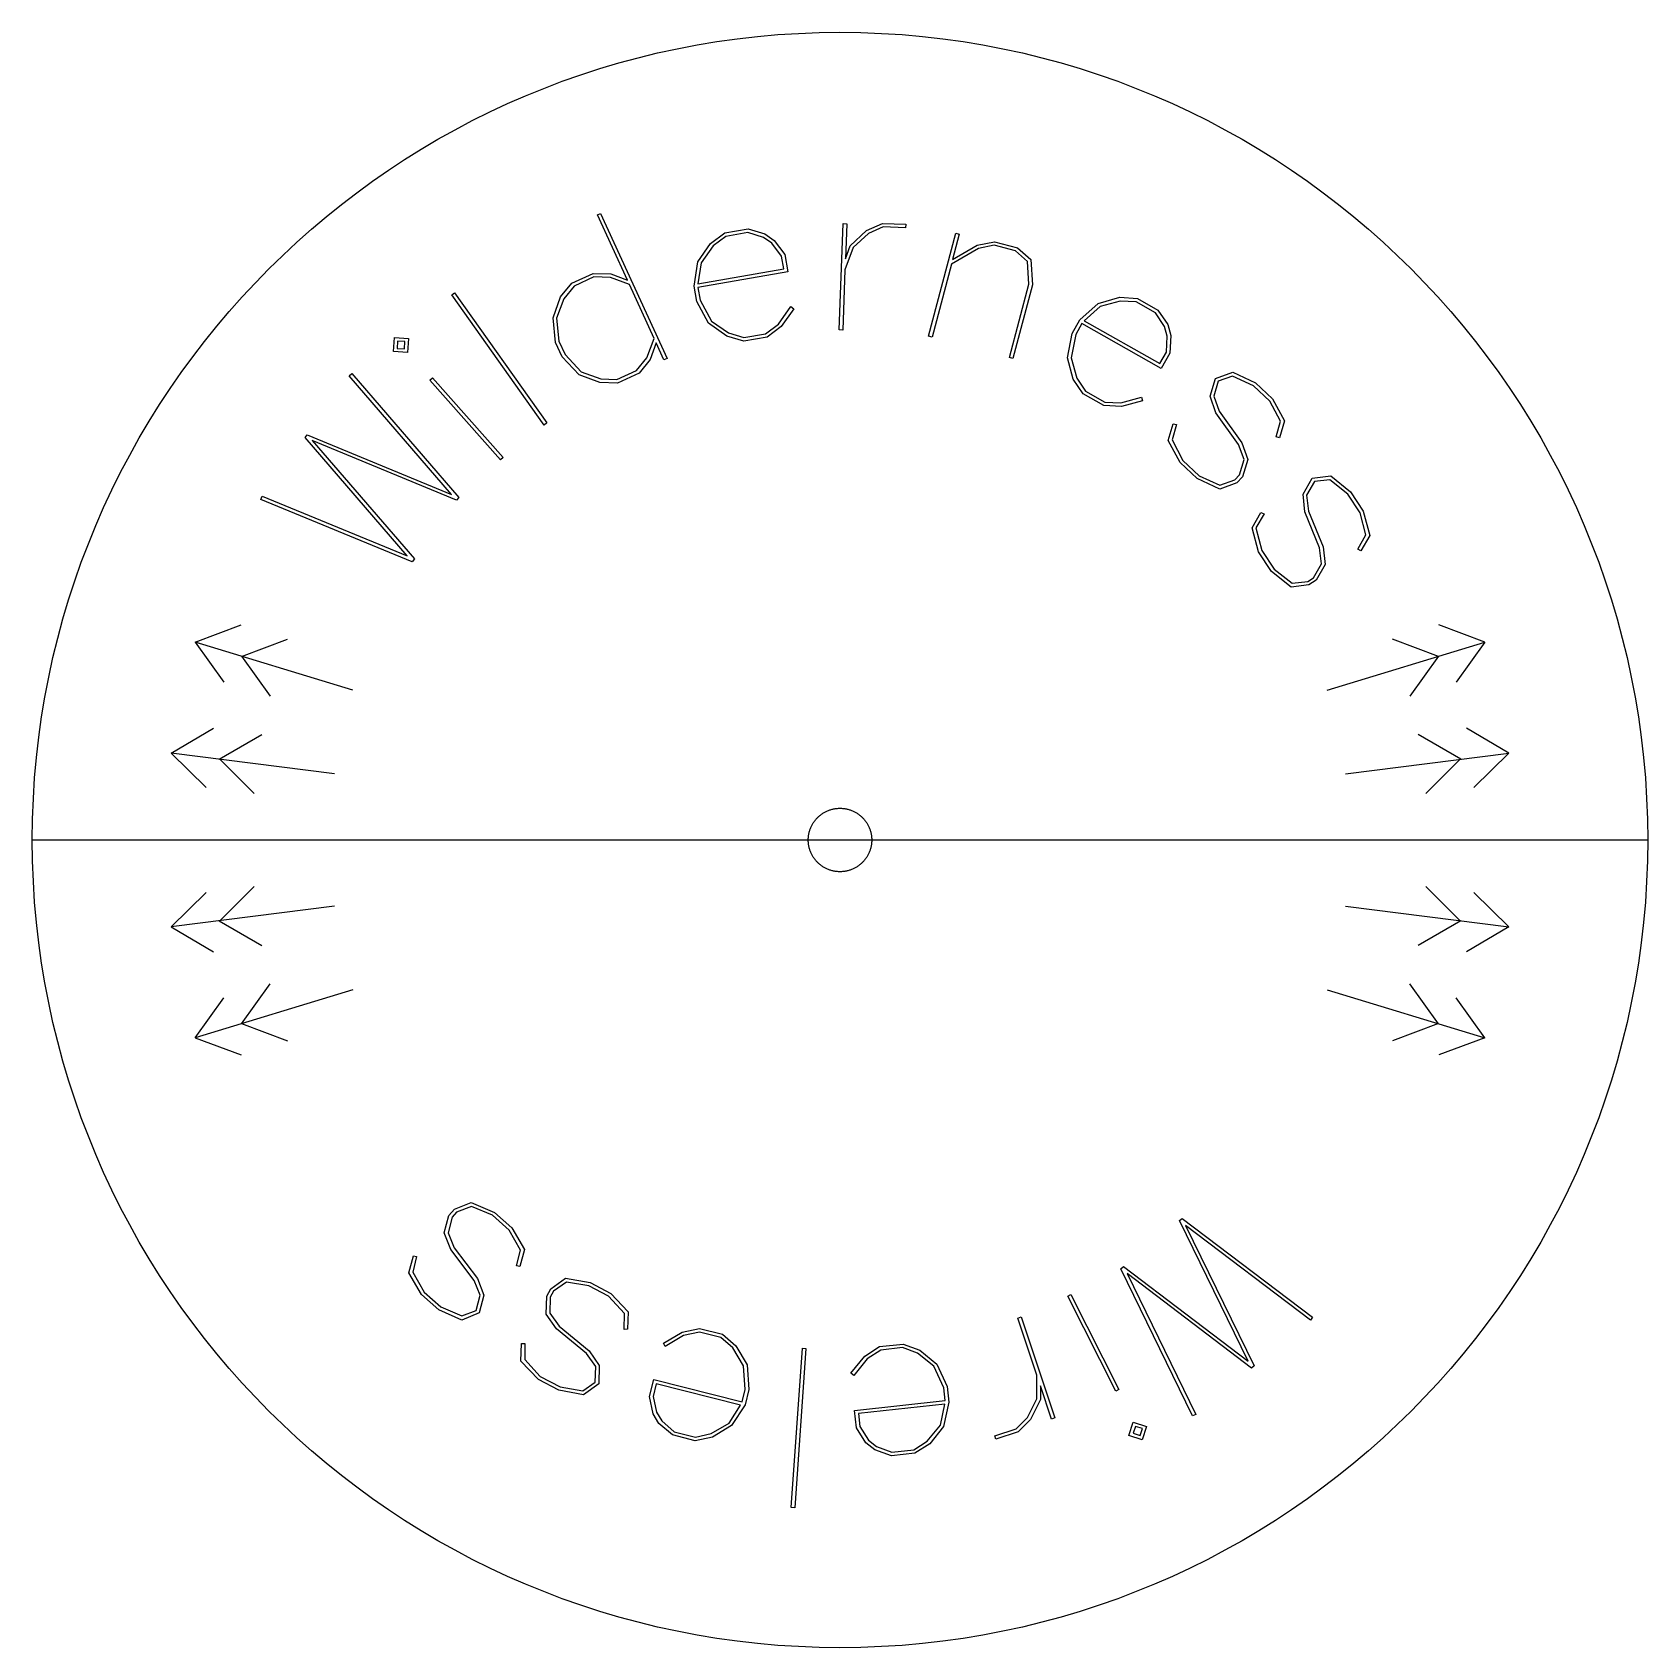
# Model space of a CAD drawing. Extents: x -395 to 418, y -217 to 240.
# Drawn here: x -114.6 to -30.6, y -32.7 to 51.3 of the extents above; entities that cross this region are included whole.
import ezdxf

# ---------------------------------------------------------------- set-up
doc = ezdxf.new("R2010")
doc.units = 0
doc.layers.add('DEFAULT', color=7, linetype='CONTINUOUS')

msp = doc.modelspace()

# ---------------------------------------------------------------- linework, layer by layer
at = {"layer": 'DEFAULT', "color": 5}
for p, q in [((-75.821, 51.203), (-74.751, 51.271)), ((-74.751, 51.271), (-73.674, 51.312)), ((-73.674, 51.312), (-72.59, 51.326)), ((-72.59, 51.326), (-71.505, 51.312)), ((-71.505, 51.312), (-70.428, 51.271)), ((-70.428, 51.271), (-69.358, 51.203)), ((-82.075, 50.25), (-81.054, 50.472)), ((-81.054, 50.472), (-80.024, 50.67)), ((-80.024, 50.67), (-78.986, 50.842)), ((-78.986, 50.842), (-77.939, 50.988)), ((-77.939, 50.988), (-76.884, 51.109)), ((-76.884, 51.109), (-75.821, 51.203)), ((-69.358, 51.203), (-68.295, 51.109)), ((-68.295, 51.109), (-67.24, 50.988)), ((-67.24, 50.988), (-66.193, 50.842)), ((-66.193, 50.842), (-65.155, 50.67)), ((-65.155, 50.67), (-64.125, 50.472)), ((-64.125, 50.472), (-63.104, 50.25)), ((-85.079, 49.437), (-84.088, 49.732)), ((-84.088, 49.732), (-83.086, 50.003)), ((-83.086, 50.003), (-82.075, 50.25)), ((-63.104, 50.25), (-62.093, 50.003)), ((-62.093, 50.003), (-61.091, 49.732)), ((-61.091, 49.732), (-60.1, 49.437)), ((-87.99, 48.412), (-87.031, 48.777)), ((-87.031, 48.777), (-86.06, 49.119)), ((-86.06, 49.119), (-85.079, 49.437)), ((-60.1, 49.437), (-59.119, 49.119)), ((-59.119, 49.119), (-58.149, 48.777)), ((-58.149, 48.777), (-57.189, 48.412)), ((-89.874, 47.615), (-88.938, 48.025)), ((-88.938, 48.025), (-87.99, 48.412)), ((-57.189, 48.412), (-56.241, 48.025)), ((-56.241, 48.025), (-55.305, 47.615)), ((-91.71, 46.731), (-90.798, 47.184)), ((-90.798, 47.184), (-89.874, 47.615)), ((-55.305, 47.615), (-54.381, 47.184)), ((-54.381, 47.184), (-53.469, 46.731)), ((-93.495, 45.761), (-92.609, 46.256)), ((-92.609, 46.256), (-91.71, 46.731)), ((-53.469, 46.731), (-52.57, 46.256)), ((-52.57, 46.256), (-51.684, 45.761)), ((-94.368, 45.245), (-93.495, 45.761)), ((-51.684, 45.761), (-50.811, 45.245)), ((-96.072, 44.153), (-95.227, 44.709)), ((-95.227, 44.709), (-94.368, 45.245)), ((-50.811, 45.245), (-49.952, 44.709)), ((-49.952, 44.709), (-49.107, 44.153)), ((-96.903, 43.577), (-96.072, 44.153)), ((-49.107, 44.153), (-48.276, 43.577)), ((-98.52, 42.368), (-97.719, 42.982)), ((-97.719, 42.982), (-96.903, 43.577)), ((-48.276, 43.577), (-47.46, 42.982)), ((-47.46, 42.982), (-46.659, 42.368)), ((-99.305, 41.735), (-98.52, 42.368)), ((-46.659, 42.368), (-45.874, 41.735)), ((-100.075, 41.084), (-99.305, 41.735)), ((-45.874, 41.735), (-45.104, 41.084)), ((-101.567, 39.728), (-100.829, 40.415)), ((-100.829, 40.415), (-100.075, 41.084)), ((-45.104, 41.084), (-44.35, 40.415)), ((-44.35, 40.415), (-43.612, 39.728)), ((-102.288, 39.024), (-101.567, 39.728)), ((-43.612, 39.728), (-42.891, 39.024)), ((-102.992, 38.303), (-102.288, 39.024)), ((-42.891, 39.024), (-42.187, 38.303)), ((-103.679, 37.565), (-102.992, 38.303)), ((-42.187, 38.303), (-41.5, 37.565)), ((-104.348, 36.811), (-103.679, 37.565)), ((-41.5, 37.565), (-40.831, 36.811)), ((-104.999, 36.041), (-104.348, 36.811)), ((-40.831, 36.811), (-40.18, 36.041)), ((-105.631, 35.256), (-104.999, 36.041)), ((-40.18, 36.041), (-39.548, 35.256)), ((-106.841, 33.639), (-106.246, 34.455)), ((-106.246, 34.455), (-105.631, 35.256)), ((-39.548, 35.256), (-38.933, 34.455)), ((-38.933, 34.455), (-38.338, 33.639)), ((-107.417, 32.808), (-106.841, 33.639)), ((-38.338, 33.639), (-37.762, 32.808)), ((-107.973, 31.963), (-107.417, 32.808)), ((-37.762, 32.808), (-37.206, 31.963)), ((-108.509, 31.104), (-107.973, 31.963)), ((-37.206, 31.963), (-36.67, 31.104)), ((-109.025, 30.231), (-108.509, 31.104)), ((-36.67, 31.104), (-36.154, 30.231)), ((-109.52, 29.345), (-109.025, 30.231)), ((-36.154, 30.231), (-35.659, 29.345)), ((-109.995, 28.446), (-109.52, 29.345)), ((-35.659, 29.345), (-35.184, 28.446)), ((-110.448, 27.534), (-109.995, 28.446)), ((-35.184, 28.446), (-34.731, 27.534)), ((-110.879, 26.61), (-110.448, 27.534)), ((-34.731, 27.534), (-34.3, 26.61)), ((-111.289, 25.674), (-110.879, 26.61)), ((-34.3, 26.61), (-33.89, 25.674)), ((-111.676, 24.726), (-111.289, 25.674)), ((-33.89, 25.674), (-33.503, 24.726)), ((-112.041, 23.767), (-111.676, 24.726)), ((-33.503, 24.726), (-33.138, 23.767)), ((-112.383, 22.796), (-112.041, 23.767)), ((-33.138, 23.767), (-32.796, 22.796)), ((-112.701, 21.815), (-112.383, 22.796)), ((-32.796, 22.796), (-32.478, 21.815)), ((-112.996, 20.824), (-112.701, 21.815)), ((-32.478, 21.815), (-32.183, 20.824)), ((-113.267, 19.822), (-112.996, 20.824)), ((-32.183, 20.824), (-31.912, 19.822)), ((-113.514, 18.811), (-113.267, 19.822)), ((-31.912, 19.822), (-31.665, 18.811)), ((-113.736, 17.79), (-113.514, 18.811)), ((-31.665, 18.811), (-31.443, 17.79)), ((-113.934, 16.76), (-113.736, 17.79)), ((-31.443, 17.79), (-31.246, 16.76)), ((-114.106, 15.722), (-113.934, 16.76)), ((-31.246, 16.76), (-31.073, 15.722)), ((-114.252, 14.675), (-114.106, 15.722)), ((-31.073, 15.722), (-30.927, 14.675)), ((-114.373, 13.62), (-114.252, 14.675)), ((-30.927, 14.675), (-30.806, 13.62)), ((-114.467, 12.557), (-114.373, 13.62)), ((-30.806, 13.62), (-30.712, 12.557)), ((-114.535, 11.487), (-114.467, 12.557)), ((-30.712, 12.557), (-30.644, 11.487)), ((-114.576, 10.41), (-114.535, 11.487)), ((-73.041, 10.913), (-73.002, 10.924)), ((-73.002, 10.924), (-72.962, 10.933)), ((-72.962, 10.933), (-72.922, 10.942)), ((-72.922, 10.942), (-72.882, 10.95)), ((-72.882, 10.95), (-72.841, 10.957)), ((-72.841, 10.957), (-72.8, 10.962)), ((-72.8, 10.962), (-72.758, 10.967)), ((-72.758, 10.967), (-72.716, 10.971)), ((-72.716, 10.971), (-72.674, 10.973)), ((-72.674, 10.973), (-72.632, 10.975)), ((-72.632, 10.975), (-72.59, 10.976)), ((-72.59, 10.976), (-72.547, 10.975)), ((-72.547, 10.975), (-72.505, 10.973)), ((-72.505, 10.973), (-72.463, 10.971)), ((-72.463, 10.971), (-72.421, 10.967)), ((-72.421, 10.967), (-72.379, 10.962)), ((-72.379, 10.962), (-72.338, 10.957)), ((-72.338, 10.957), (-72.297, 10.95)), ((-72.297, 10.95), (-72.257, 10.942)), ((-72.257, 10.942), (-72.217, 10.933)), ((-72.217, 10.933), (-72.177, 10.924)), ((-72.177, 10.924), (-72.138, 10.913)), ((-30.644, 11.487), (-30.603, 10.41)), ((-114.59, 9.326), (-114.576, 10.41)), ((-74.059, 10.077), (-74.04, 10.112)), ((-74.04, 10.112), (-74.021, 10.147)), ((-74.021, 10.147), (-74.001, 10.181)), ((-74.001, 10.181), (-73.98, 10.215)), ((-73.98, 10.215), (-73.958, 10.248)), ((-73.958, 10.248), (-73.935, 10.281)), ((-73.935, 10.281), (-73.912, 10.313)), ((-73.912, 10.313), (-73.888, 10.344)), ((-73.888, 10.344), (-73.863, 10.375)), ((-73.863, 10.375), (-73.837, 10.405)), ((-73.837, 10.405), (-73.811, 10.435)), ((-73.811, 10.435), (-73.784, 10.464)), ((-73.784, 10.464), (-73.756, 10.492)), ((-73.756, 10.492), (-73.728, 10.52)), ((-73.728, 10.52), (-73.699, 10.547)), ((-73.699, 10.547), (-73.669, 10.573)), ((-73.669, 10.573), (-73.639, 10.599)), ((-73.639, 10.599), (-73.608, 10.624)), ((-73.608, 10.624), (-73.577, 10.648)), ((-73.577, 10.648), (-73.545, 10.671)), ((-73.545, 10.671), (-73.512, 10.694)), ((-73.512, 10.694), (-73.479, 10.716)), ((-73.479, 10.716), (-73.445, 10.737)), ((-73.445, 10.737), (-73.411, 10.757)), ((-73.411, 10.757), (-73.376, 10.776)), ((-73.376, 10.776), (-73.341, 10.795)), ((-73.341, 10.795), (-73.305, 10.813)), ((-73.305, 10.813), (-73.269, 10.83)), ((-73.269, 10.83), (-73.232, 10.846)), ((-73.232, 10.846), (-73.195, 10.861)), ((-73.195, 10.861), (-73.157, 10.875)), ((-73.157, 10.875), (-73.119, 10.889)), ((-73.119, 10.889), (-73.08, 10.901)), ((-73.08, 10.901), (-73.041, 10.913)), ((-72.138, 10.913), (-72.099, 10.901)), ((-72.099, 10.901), (-72.06, 10.889)), ((-72.06, 10.889), (-72.022, 10.875)), ((-72.022, 10.875), (-71.985, 10.861)), ((-71.985, 10.861), (-71.947, 10.846)), ((-71.947, 10.846), (-71.91, 10.83)), ((-71.91, 10.83), (-71.874, 10.813)), ((-71.874, 10.813), (-71.838, 10.795)), ((-71.838, 10.795), (-71.803, 10.776)), ((-71.803, 10.776), (-71.768, 10.757)), ((-71.768, 10.757), (-71.734, 10.737)), ((-71.734, 10.737), (-71.7, 10.716)), ((-71.7, 10.716), (-71.667, 10.694)), ((-71.667, 10.694), (-71.634, 10.671)), ((-71.634, 10.671), (-71.602, 10.648)), ((-71.602, 10.648), (-71.571, 10.624)), ((-71.571, 10.624), (-71.54, 10.599)), ((-71.54, 10.599), (-71.51, 10.573)), ((-71.51, 10.573), (-71.48, 10.547)), ((-71.48, 10.547), (-71.451, 10.52)), ((-71.451, 10.52), (-71.423, 10.492)), ((-71.423, 10.492), (-71.395, 10.464)), ((-71.395, 10.464), (-71.368, 10.435)), ((-71.368, 10.435), (-71.342, 10.405)), ((-71.342, 10.405), (-71.316, 10.375)), ((-71.316, 10.375), (-71.291, 10.344)), ((-71.291, 10.344), (-71.267, 10.313)), ((-71.267, 10.313), (-71.244, 10.281)), ((-71.244, 10.281), (-71.221, 10.248)), ((-71.221, 10.248), (-71.199, 10.215)), ((-71.199, 10.215), (-71.178, 10.181)), ((-71.178, 10.181), (-71.158, 10.147)), ((-71.158, 10.147), (-71.139, 10.112)), ((-71.139, 10.112), (-71.12, 10.077)), ((-30.603, 10.41), (-30.59, 9.326)), ((-114.59, 9.326), (-30.59, 9.326)), ((-114.576, 8.242), (-114.59, 9.326)), ((-74.24, 9.326), (-74.239, 9.368)), ((-74.239, 9.283), (-74.24, 9.326)), ((-74.239, 9.368), (-74.237, 9.41)), ((-74.237, 9.241), (-74.239, 9.283)), ((-74.237, 9.41), (-74.235, 9.453)), ((-74.235, 9.199), (-74.237, 9.241)), ((-74.235, 9.453), (-74.231, 9.494)), ((-74.231, 9.494), (-74.226, 9.536)), ((-74.226, 9.536), (-74.221, 9.577)), ((-74.221, 9.577), (-74.214, 9.618)), ((-74.214, 9.618), (-74.206, 9.658)), ((-74.206, 9.658), (-74.197, 9.698)), ((-74.197, 9.698), (-74.188, 9.738)), ((-74.188, 9.738), (-74.177, 9.777)), ((-74.177, 9.777), (-74.165, 9.816)), ((-74.165, 9.816), (-74.153, 9.855)), ((-74.153, 9.855), (-74.139, 9.893)), ((-74.139, 9.893), (-74.125, 9.931)), ((-74.125, 9.931), (-74.11, 9.968)), ((-74.11, 9.968), (-74.094, 10.005)), ((-74.094, 10.005), (-74.077, 10.041)), ((-74.077, 10.041), (-74.059, 10.077)), ((-71.12, 10.077), (-71.102, 10.041)), ((-71.102, 10.041), (-71.085, 10.005)), ((-71.085, 10.005), (-71.069, 9.968)), ((-71.069, 9.968), (-71.054, 9.931)), ((-71.054, 9.931), (-71.04, 9.893)), ((-71.04, 9.893), (-71.026, 9.855)), ((-71.026, 9.855), (-71.014, 9.816)), ((-71.014, 9.816), (-71.002, 9.777)), ((-71.002, 9.777), (-70.991, 9.738)), ((-70.991, 9.738), (-70.982, 9.698)), ((-70.982, 9.698), (-70.973, 9.658)), ((-70.973, 9.658), (-70.965, 9.618)), ((-70.965, 9.618), (-70.959, 9.577)), ((-70.959, 9.577), (-70.953, 9.536)), ((-70.953, 9.536), (-70.948, 9.494)), ((-70.948, 9.494), (-70.944, 9.453)), ((-70.944, 9.453), (-70.942, 9.41)), ((-70.942, 9.241), (-70.944, 9.199)), ((-70.942, 9.41), (-70.94, 9.368)), ((-70.94, 9.283), (-70.942, 9.241)), ((-70.94, 9.368), (-70.94, 9.326)), ((-70.94, 9.326), (-70.94, 9.283)), ((-30.59, 9.326), (-30.603, 8.242)), ((-74.231, 9.157), (-74.235, 9.199)), ((-74.226, 9.115), (-74.231, 9.157)), ((-74.221, 9.074), (-74.226, 9.115)), ((-74.214, 9.034), (-74.221, 9.074)), ((-74.206, 8.993), (-74.214, 9.034)), ((-74.197, 8.953), (-74.206, 8.993)), ((-74.188, 8.913), (-74.197, 8.953)), ((-74.177, 8.874), (-74.188, 8.913)), ((-74.165, 8.835), (-74.177, 8.874)), ((-74.153, 8.796), (-74.165, 8.835)), ((-74.139, 8.758), (-74.153, 8.796)), ((-74.125, 8.721), (-74.139, 8.758)), ((-74.11, 8.683), (-74.125, 8.721)), ((-74.094, 8.647), (-74.11, 8.683)), ((-74.077, 8.61), (-74.094, 8.647)), ((-74.059, 8.574), (-74.077, 8.61)), ((-74.04, 8.539), (-74.059, 8.574)), ((-74.021, 8.504), (-74.04, 8.539)), ((-74.001, 8.47), (-74.021, 8.504)), ((-73.98, 8.436), (-74.001, 8.47)), ((-73.958, 8.403), (-73.98, 8.436)), ((-73.935, 8.37), (-73.958, 8.403)), ((-71.221, 8.403), (-71.244, 8.37)), ((-71.199, 8.436), (-71.221, 8.403)), ((-71.178, 8.47), (-71.199, 8.436)), ((-71.158, 8.504), (-71.178, 8.47)), ((-71.139, 8.539), (-71.158, 8.504)), ((-71.12, 8.574), (-71.139, 8.539)), ((-71.102, 8.61), (-71.12, 8.574)), ((-71.085, 8.647), (-71.102, 8.61)), ((-71.069, 8.683), (-71.085, 8.647)), ((-71.054, 8.721), (-71.069, 8.683)), ((-71.04, 8.758), (-71.054, 8.721)), ((-71.026, 8.796), (-71.04, 8.758)), ((-71.014, 8.835), (-71.026, 8.796)), ((-71.002, 8.874), (-71.014, 8.835)), ((-70.991, 8.913), (-71.002, 8.874)), ((-70.982, 8.953), (-70.991, 8.913)), ((-70.973, 8.993), (-70.982, 8.953)), ((-70.965, 9.034), (-70.973, 8.993)), ((-70.959, 9.074), (-70.965, 9.034)), ((-70.953, 9.115), (-70.959, 9.074)), ((-70.948, 9.157), (-70.953, 9.115)), ((-70.944, 9.199), (-70.948, 9.157)), ((-114.535, 7.164), (-114.576, 8.242)), ((-73.912, 8.338), (-73.935, 8.37)), ((-73.888, 8.307), (-73.912, 8.338)), ((-73.863, 8.276), (-73.888, 8.307)), ((-73.837, 8.246), (-73.863, 8.276)), ((-73.811, 8.216), (-73.837, 8.246)), ((-73.784, 8.187), (-73.811, 8.216)), ((-73.756, 8.159), (-73.784, 8.187)), ((-73.728, 8.131), (-73.756, 8.159)), ((-73.699, 8.104), (-73.728, 8.131)), ((-73.669, 8.078), (-73.699, 8.104)), ((-73.639, 8.052), (-73.669, 8.078)), ((-73.608, 8.028), (-73.639, 8.052)), ((-73.577, 8.003), (-73.608, 8.028)), ((-73.545, 7.98), (-73.577, 8.003)), ((-73.512, 7.957), (-73.545, 7.98)), ((-73.479, 7.936), (-73.512, 7.957)), ((-73.445, 7.914), (-73.479, 7.936)), ((-73.411, 7.894), (-73.445, 7.914)), ((-73.376, 7.875), (-73.411, 7.894)), ((-73.341, 7.856), (-73.376, 7.875)), ((-73.305, 7.838), (-73.341, 7.856)), ((-73.269, 7.821), (-73.305, 7.838)), ((-73.232, 7.805), (-73.269, 7.821)), ((-73.195, 7.79), (-73.232, 7.805)), ((-73.157, 7.776), (-73.195, 7.79)), ((-73.119, 7.762), (-73.157, 7.776)), ((-73.08, 7.75), (-73.119, 7.762)), ((-73.041, 7.738), (-73.08, 7.75)), ((-73.002, 7.728), (-73.041, 7.738)), ((-72.962, 7.718), (-73.002, 7.728)), ((-72.922, 7.709), (-72.962, 7.718)), ((-72.882, 7.701), (-72.922, 7.709)), ((-72.841, 7.695), (-72.882, 7.701)), ((-72.8, 7.689), (-72.841, 7.695)), ((-72.758, 7.684), (-72.8, 7.689)), ((-72.716, 7.68), (-72.758, 7.684)), ((-72.674, 7.678), (-72.716, 7.68)), ((-72.632, 7.676), (-72.674, 7.678)), ((-72.59, 7.676), (-72.632, 7.676)), ((-72.547, 7.676), (-72.59, 7.676)), ((-72.505, 7.678), (-72.547, 7.676)), ((-72.463, 7.68), (-72.505, 7.678)), ((-72.421, 7.684), (-72.463, 7.68)), ((-72.379, 7.689), (-72.421, 7.684)), ((-72.338, 7.695), (-72.379, 7.689)), ((-72.297, 7.701), (-72.338, 7.695)), ((-72.257, 7.709), (-72.297, 7.701)), ((-72.217, 7.718), (-72.257, 7.709)), ((-72.177, 7.728), (-72.217, 7.718)), ((-72.138, 7.738), (-72.177, 7.728)), ((-72.099, 7.75), (-72.138, 7.738)), ((-72.06, 7.762), (-72.099, 7.75)), ((-72.022, 7.776), (-72.06, 7.762)), ((-71.985, 7.79), (-72.022, 7.776)), ((-71.947, 7.805), (-71.985, 7.79)), ((-71.91, 7.821), (-71.947, 7.805)), ((-71.874, 7.838), (-71.91, 7.821)), ((-71.838, 7.856), (-71.874, 7.838)), ((-71.803, 7.875), (-71.838, 7.856)), ((-71.768, 7.894), (-71.803, 7.875)), ((-71.734, 7.914), (-71.768, 7.894)), ((-71.7, 7.936), (-71.734, 7.914)), ((-71.667, 7.957), (-71.7, 7.936)), ((-71.634, 7.98), (-71.667, 7.957)), ((-71.602, 8.003), (-71.634, 7.98)), ((-71.571, 8.028), (-71.602, 8.003)), ((-71.54, 8.052), (-71.571, 8.028)), ((-71.51, 8.078), (-71.54, 8.052)), ((-71.48, 8.104), (-71.51, 8.078)), ((-71.451, 8.131), (-71.48, 8.104)), ((-71.423, 8.159), (-71.451, 8.131)), ((-71.395, 8.187), (-71.423, 8.159)), ((-71.368, 8.216), (-71.395, 8.187)), ((-71.342, 8.246), (-71.368, 8.216)), ((-71.316, 8.276), (-71.342, 8.246)), ((-71.291, 8.307), (-71.316, 8.276)), ((-71.267, 8.338), (-71.291, 8.307)), ((-71.244, 8.37), (-71.267, 8.338)), ((-30.603, 8.242), (-30.644, 7.164)), ((-114.467, 6.094), (-114.535, 7.164)), ((-30.644, 7.164), (-30.712, 6.094)), ((-114.373, 5.031), (-114.467, 6.094)), ((-30.712, 6.094), (-30.806, 5.031)), ((-114.252, 3.976), (-114.373, 5.031)), ((-30.806, 5.031), (-30.927, 3.976)), ((-114.106, 2.929), (-114.252, 3.976)), ((-30.927, 3.976), (-31.073, 2.929)), ((-113.934, 1.891), (-114.106, 2.929)), ((-31.073, 2.929), (-31.246, 1.891)), ((-113.736, 0.861), (-113.934, 1.891)), ((-31.246, 1.891), (-31.443, 0.861)), ((-113.514, -0.16), (-113.736, 0.861)), ((-31.443, 0.861), (-31.665, -0.16)), ((-113.267, -1.171), (-113.514, -0.16)), ((-31.665, -0.16), (-31.912, -1.171)), ((-112.996, -2.172), (-113.267, -1.171)), ((-31.912, -1.171), (-32.183, -2.172)), ((-112.701, -3.164), (-112.996, -2.172)), ((-32.183, -2.172), (-32.478, -3.164)), ((-112.383, -4.145), (-112.701, -3.164)), ((-32.478, -3.164), (-32.796, -4.145)), ((-112.041, -5.115), (-112.383, -4.145)), ((-32.796, -4.145), (-33.138, -5.115)), ((-111.676, -6.075), (-112.041, -5.115)), ((-33.138, -5.115), (-33.503, -6.075)), ((-111.289, -7.023), (-111.676, -6.075)), ((-33.503, -6.075), (-33.89, -7.023)), ((-110.879, -7.959), (-111.289, -7.023)), ((-33.89, -7.023), (-34.3, -7.959)), ((-110.448, -8.883), (-110.879, -7.959)), ((-34.3, -7.959), (-34.731, -8.883)), ((-109.995, -9.795), (-110.448, -8.883)), ((-34.731, -8.883), (-35.184, -9.795)), ((-109.52, -10.694), (-109.995, -9.795)), ((-35.184, -9.795), (-35.659, -10.694)), ((-109.025, -11.58), (-109.52, -10.694)), ((-35.659, -10.694), (-36.154, -11.58)), ((-108.509, -12.453), (-109.025, -11.58)), ((-36.154, -11.58), (-36.67, -12.453)), ((-107.973, -13.312), (-108.509, -12.453)), ((-36.67, -12.453), (-37.206, -13.312)), ((-107.417, -14.157), (-107.973, -13.312)), ((-37.206, -13.312), (-37.762, -14.157)), ((-106.841, -14.988), (-107.417, -14.157)), ((-37.762, -14.157), (-38.338, -14.988)), ((-106.246, -15.804), (-106.841, -14.988)), ((-38.338, -14.988), (-38.933, -15.804)), ((-105.631, -16.605), (-106.246, -15.804)), ((-38.933, -15.804), (-39.548, -16.605)), ((-104.999, -17.39), (-105.631, -16.605)), ((-39.548, -16.605), (-40.18, -17.39)), ((-104.348, -18.16), (-104.999, -17.39)), ((-40.18, -17.39), (-40.831, -18.16)), ((-103.679, -18.914), (-104.348, -18.16)), ((-40.831, -18.16), (-41.5, -18.914)), ((-102.992, -19.652), (-103.679, -18.914)), ((-41.5, -18.914), (-42.187, -19.652)), ((-102.288, -20.373), (-102.992, -19.652)), ((-42.187, -19.652), (-42.891, -20.373)), ((-101.567, -21.077), (-102.288, -20.373)), ((-42.891, -20.373), (-43.612, -21.077)), ((-100.829, -21.764), (-101.567, -21.077)), ((-100.075, -22.433), (-100.829, -21.764)), ((-44.35, -21.764), (-45.104, -22.433)), ((-43.612, -21.077), (-44.35, -21.764)), ((-99.305, -23.084), (-100.075, -22.433)), ((-45.104, -22.433), (-45.874, -23.084)), ((-98.52, -23.716), (-99.305, -23.084)), ((-45.874, -23.084), (-46.659, -23.716)), ((-97.719, -24.331), (-98.52, -23.716)), ((-96.903, -24.926), (-97.719, -24.331)), ((-47.46, -24.331), (-48.276, -24.926)), ((-46.659, -23.716), (-47.46, -24.331)), ((-96.072, -25.501), (-96.903, -24.926)), ((-48.276, -24.926), (-49.107, -25.501)), ((-95.227, -26.058), (-96.072, -25.501)), ((-49.107, -25.501), (-49.952, -26.058)), ((-94.368, -26.594), (-95.227, -26.058)), ((-93.495, -27.11), (-94.368, -26.594)), ((-50.811, -26.594), (-51.684, -27.11)), ((-49.952, -26.058), (-50.811, -26.594)), ((-92.609, -27.605), (-93.495, -27.11)), ((-91.71, -28.08), (-92.609, -27.605)), ((-52.57, -27.605), (-53.469, -28.08)), ((-51.684, -27.11), (-52.57, -27.605)), ((-90.798, -28.533), (-91.71, -28.08)), ((-89.874, -28.964), (-90.798, -28.533)), ((-54.381, -28.533), (-55.305, -28.964)), ((-53.469, -28.08), (-54.381, -28.533)), ((-88.938, -29.374), (-89.874, -28.964)), ((-87.99, -29.761), (-88.938, -29.374)), ((-56.241, -29.374), (-57.189, -29.761)), ((-55.305, -28.964), (-56.241, -29.374)), ((-87.031, -30.126), (-87.99, -29.761)), ((-86.06, -30.468), (-87.031, -30.126)), ((-58.149, -30.126), (-59.119, -30.468)), ((-57.189, -29.761), (-58.149, -30.126)), ((-85.079, -30.786), (-86.06, -30.468)), ((-84.088, -31.081), (-85.079, -30.786)), ((-60.1, -30.786), (-61.091, -31.081)), ((-59.119, -30.468), (-60.1, -30.786)), ((-83.086, -31.352), (-84.088, -31.081)), ((-82.075, -31.599), (-83.086, -31.352)), ((-81.054, -31.821), (-82.075, -31.599)), ((-80.024, -32.018), (-81.054, -31.821)), ((-64.125, -31.821), (-65.155, -32.018)), ((-63.104, -31.599), (-64.125, -31.821)), ((-62.093, -31.352), (-63.104, -31.599)), ((-61.091, -31.081), (-62.093, -31.352)), ((-78.986, -32.19), (-80.024, -32.018)), ((-77.939, -32.337), (-78.986, -32.19)), ((-76.884, -32.458), (-77.939, -32.337)), ((-75.821, -32.552), (-76.884, -32.458)), ((-74.751, -32.62), (-75.821, -32.552)), ((-73.674, -32.661), (-74.751, -32.62)), ((-72.59, -32.674), (-73.674, -32.661)), ((-71.505, -32.661), (-72.59, -32.674)), ((-70.428, -32.62), (-71.505, -32.661)), ((-69.358, -32.552), (-70.428, -32.62)), ((-68.295, -32.458), (-69.358, -32.552)), ((-67.24, -32.337), (-68.295, -32.458)), ((-66.193, -32.19), (-67.24, -32.337)), ((-65.155, -32.018), (-66.193, -32.19))]:
    msp.add_line(p, q, dxfattribs=at)
at = {"layer": 'DEFAULT', "color": 1}
for p, q in [((-85.205, 41.835), (-85.039, 41.911)), ((-83.646, 38.438), (-85.205, 41.835)), ((-85.039, 41.911), (-81.577, 34.366)), ((-72.631, 35.848), (-72.422, 41.378)), ((-72.422, 41.378), (-72.24, 41.371)), ((-72.24, 41.371), (-72.309, 39.554)), ((-71.217, 41.018), (-70.38, 41.389)), ((-70.345, 41.206), (-71.108, 40.855)), ((-70.38, 41.389), (-69.169, 41.343)), ((-69.175, 41.161), (-70.345, 41.206)), ((-69.169, 41.343), (-69.175, 41.161)), ((-79.981, 39.397), (-79.325, 40.351)), ((-79.325, 40.351), (-78.581, 40.89)), ((-78.52, 40.716), (-79.181, 40.217)), ((-78.581, 40.89), (-77.37, 41.103)), ((-77.38, 40.916), (-78.52, 40.716)), ((-76.562, 40.662), (-77.38, 40.916)), ((-77.37, 41.103), (-76.492, 40.848)), ((-76.135, 40.362), (-76.562, 40.662)), ((-76.492, 40.848), (-76.006, 40.508)), ((-75.633, 39.686), (-76.135, 40.362)), ((-76.006, 40.508), (-75.462, 39.764)), ((-72.063, 40.223), (-71.217, 41.018)), ((-71.108, 40.855), (-71.903, 40.131)), ((-67.98, 35.527), (-66.561, 40.876)), ((-66.385, 40.829), (-66.736, 39.508)), ((-66.561, 40.876), (-66.385, 40.829)), ((-65.459, 40.258), (-64.562, 40.437)), ((-64.562, 40.437), (-63.368, 40.12)), ((-79.181, 40.217), (-79.813, 39.339)), ((-75.516, 39.021), (-75.633, 39.686)), ((-75.462, 39.764), (-75.306, 38.873)), ((-71.903, 40.131), (-72.331, 38.966)), ((-72.309, 39.554), (-72.063, 40.223)), ((-65.389, 40.076), (-66.8, 39.266)), ((-66.736, 39.508), (-65.459, 40.258)), ((-64.568, 40.25), (-65.389, 40.076)), ((-63.456, 39.955), (-64.568, 40.25)), ((-62.842, 39.407), (-63.456, 39.955)), ((-63.368, 40.12), (-62.659, 39.504)), ((-62.659, 39.504), (-62.584, 38.196)), ((-86.538, 38.276), (-85.42, 38.789)), ((-85.42, 38.789), (-84.506, 38.766)), ((-84.506, 38.766), (-83.646, 38.438)), ((-80.172, 38.126), (-79.981, 39.397)), ((-75.306, 38.873), (-79.975, 38.055)), ((-79.813, 39.339), (-79.974, 38.239)), ((-79.974, 38.239), (-75.516, 39.021)), ((-72.331, 38.966), (-72.449, 35.841)), ((-66.8, 39.266), (-67.804, 35.48)), ((-62.763, 38.231), (-62.842, 39.407)), ((-87.121, 37.565), (-86.538, 38.276)), ((-86.42, 38.129), (-86.947, 37.466)), ((-85.383, 38.606), (-86.42, 38.129)), ((-84.527, 38.568), (-85.383, 38.606)), ((-83.541, 38.21), (-84.527, 38.568)), ((-82.254, 35.406), (-83.541, 38.21)), ((-80.031, 37.323), (-80.172, 38.126)), ((-79.975, 38.055), (-79.86, 37.4)), ((-63.776, 34.412), (-62.763, 38.231)), ((-62.584, 38.196), (-63.601, 34.365)), ((-92.778, 37.677), (-92.63, 37.782)), ((-87.976, 30.905), (-92.778, 37.677)), ((-92.63, 37.782), (-87.828, 31.01)), ((-87.513, 36.476), (-87.121, 37.565)), ((-86.947, 37.466), (-87.337, 36.464)), ((-79.419, 36.193), (-80.031, 37.323)), ((-79.86, 37.4), (-79.273, 36.306)), ((-75.781, 36.154), (-75.15, 37.06)), ((-75.15, 37.06), (-74.99, 36.948)), ((-60.113, 36.368), (-59.157, 37.227)), ((-59.065, 37.075), (-59.888, 36.33)), ((-59.157, 37.227), (-58.045, 37.547)), ((-58.018, 37.352), (-59.065, 37.075)), ((-58.045, 37.547), (-57.127, 37.489)), ((-57.191, 37.316), (-58.018, 37.352)), ((-56.184, 36.745), (-57.191, 37.316)), ((-57.127, 37.489), (-56.057, 36.882)), ((-87.375, 35.199), (-87.513, 36.476)), ((-87.337, 36.464), (-87.206, 35.266)), ((-78.479, 35.524), (-79.419, 36.193)), ((-79.273, 36.306), (-78.38, 35.691)), ((-76.459, 35.649), (-75.781, 36.154)), ((-74.99, 36.948), (-75.645, 36.021)), ((-60.515, 35.659), (-60.113, 36.368)), ((-60.006, 36.188), (-60.334, 35.61)), ((-55.883, 33.849), (-60.006, 36.188)), ((-59.888, 36.33), (-55.951, 34.097)), ((-55.715, 36.029), (-56.184, 36.745)), ((-56.057, 36.882), (-55.542, 36.128)), ((-55.542, 36.128), (-55.384, 35.556)), ((-95.804, 34.724), (-95.76, 35.456)), ((-95.76, 35.456), (-95.028, 35.412)), ((-95.028, 35.412), (-95.072, 34.681)), ((-82.638, 34.391), (-82.254, 35.406)), ((-77.594, 35.265), (-78.479, 35.524)), ((-78.38, 35.691), (-77.584, 35.452)), ((-76.384, 35.478), (-77.594, 35.265)), ((-77.584, 35.452), (-76.459, 35.649)), ((-75.645, 36.021), (-76.384, 35.478)), ((-72.449, 35.841), (-72.631, 35.848)), ((-67.804, 35.48), (-67.98, 35.527)), ((-60.761, 34.398), (-60.515, 35.659)), ((-60.334, 35.61), (-60.577, 34.393)), ((-55.575, 35.525), (-55.715, 36.029)), ((-55.618, 34.685), (-55.575, 35.525)), ((-55.384, 35.556), (-55.437, 34.636)), ((-95.072, 34.681), (-95.804, 34.724)), ((-95.594, 35.27), (-95.617, 34.889)), ((-95.617, 34.889), (-95.237, 34.866)), ((-95.214, 35.247), (-95.594, 35.27)), ((-95.237, 34.866), (-95.214, 35.247)), ((-87.035, 34.457), (-87.375, 35.199)), ((-87.206, 35.266), (-86.889, 34.575)), ((-86.156, 33.52), (-87.035, 34.457)), ((-86.889, 34.575), (-86.044, 33.666)), ((-82.149, 35.177), (-82.462, 34.312)), ((-81.743, 34.29), (-82.149, 35.177)), ((-55.951, 34.097), (-55.618, 34.685)), ((-55.437, 34.636), (-55.883, 33.849)), ((-86.044, 33.666), (-85.024, 33.298)), ((-84.193, 33.269), (-83.164, 33.741)), ((-83.164, 33.741), (-82.638, 34.391)), ((-82.462, 34.312), (-83.038, 33.598)), ((-81.577, 34.366), (-81.743, 34.29)), ((-63.601, 34.365), (-63.776, 34.412)), ((-60.462, 33.284), (-60.761, 34.398)), ((-60.577, 34.393), (-60.279, 33.349)), ((-53.071, 33.322), (-52.161, 33.661)), ((-52.161, 33.661), (-50.983, 33.103)), ((-98.11, 33.468), (-97.971, 33.587)), ((-92.787, 27.295), (-98.11, 33.468)), ((-97.971, 33.587), (-92.413, 27.141)), ((-93.913, 33.234), (-93.777, 33.354)), ((-90.239, 29.095), (-93.913, 33.234)), ((-93.777, 33.354), (-90.103, 29.215)), ((-85.077, 33.112), (-86.156, 33.52)), ((-84.156, 33.086), (-85.077, 33.112)), ((-85.024, 33.298), (-84.193, 33.269)), ((-83.038, 33.598), (-84.156, 33.086)), ((-59.944, 32.521), (-60.462, 33.284)), ((-60.279, 33.349), (-59.817, 32.659)), ((-53.349, 32.402), (-53.071, 33.322)), ((-52.917, 33.184), (-53.157, 32.407)), ((-52.173, 33.45), (-52.917, 33.184)), ((-51.086, 32.95), (-52.173, 33.45)), ((-50.237, 32.149), (-51.086, 32.95)), ((-50.983, 33.103), (-50.105, 32.274)), ((-58.874, 31.915), (-59.944, 32.521)), ((-59.817, 32.659), (-58.824, 32.095)), ((-58.824, 32.095), (-57.979, 32.054)), ((-57.979, 32.054), (-56.916, 32.351)), ((-56.864, 32.163), (-57.959, 31.865)), ((-56.916, 32.351), (-56.864, 32.163)), ((-53.039, 31.533), (-53.349, 32.402)), ((-53.157, 32.407), (-52.865, 31.621)), ((-49.685, 31.098), (-50.237, 32.149)), ((-50.105, 32.274), (-49.474, 31.127)), ((-57.959, 31.865), (-58.874, 31.915)), ((-51.87, 29.893), (-53.039, 31.533)), ((-52.865, 31.621), (-51.695, 29.98)), ((-49.911, 30.288), (-49.685, 31.098)), ((-49.474, 31.127), (-49.741, 30.242)), ((-100.409, 30.247), (-100.299, 30.399)), ((-95.098, 24.095), (-100.409, 30.247)), ((-100.299, 30.399), (-92.787, 27.295)), ((-87.828, 31.01), (-87.976, 30.905)), ((-55.523, 30.096), (-55.257, 30.973)), ((-55.084, 30.934), (-55.323, 30.131)), ((-55.257, 30.973), (-55.084, 30.934)), ((-49.741, 30.242), (-49.911, 30.288)), ((-92.523, 26.989), (-100.037, 30.094)), ((-100.037, 30.094), (-94.724, 23.94)), ((-54.901, 28.948), (-55.523, 30.096)), ((-55.323, 30.131), (-54.755, 29.06)), ((-51.579, 29.103), (-51.87, 29.893)), ((-51.695, 29.98), (-51.38, 29.107)), ((-90.103, 29.215), (-90.239, 29.095)), ((-54.022, 28.12), (-54.901, 28.948)), ((-54.755, 29.06), (-53.913, 28.266)), ((-51.817, 28.306), (-51.579, 29.103)), ((-51.38, 29.107), (-51.654, 28.213)), ((-52.836, 27.562), (-54.022, 28.12)), ((-53.913, 28.266), (-52.833, 27.771)), ((-51.957, 27.892), (-52.836, 27.562)), ((-52.833, 27.771), (-52.055, 28.053)), ((-52.055, 28.053), (-51.817, 28.306)), ((-51.654, 28.213), (-51.957, 27.892)), ((-48.513, 27.304), (-48.03, 28.135)), ((-47.912, 27.966), (-48.326, 27.264)), ((-48.03, 28.135), (-47.066, 28.254)), ((-47.126, 28.051), (-47.912, 27.966)), ((-46.185, 27.313), (-47.126, 28.051)), ((-47.066, 28.254), (-46.049, 27.438)), ((-102.701, 27.034), (-102.636, 27.198)), ((-94.833, 23.789), (-102.701, 27.034)), ((-102.636, 27.198), (-95.098, 24.095)), ((-92.413, 27.141), (-92.523, 26.989)), ((-48.412, 26.387), (-48.513, 27.304)), ((-48.326, 27.264), (-48.223, 26.433)), ((-45.544, 26.338), (-46.185, 27.313)), ((-46.049, 27.438), (-45.387, 26.429)), ((-51.162, 25.564), (-50.7, 26.356)), ((-50.541, 26.278), (-50.959, 25.552)), ((-50.7, 26.356), (-50.541, 26.278)), ((-47.655, 24.521), (-48.412, 26.387)), ((-48.223, 26.433), (-47.465, 24.565)), ((-45.25, 25.187), (-45.544, 26.338)), ((-45.387, 26.429), (-45.039, 25.167)), ((-50.823, 24.304), (-51.162, 25.564)), ((-50.959, 25.552), (-50.655, 24.379)), ((-50.655, 24.379), (-50.019, 23.412)), ((-47.555, 23.685), (-47.655, 24.521)), ((-47.465, 24.565), (-47.361, 23.643)), ((-45.658, 24.452), (-45.25, 25.187)), ((-45.503, 24.367), (-45.658, 24.452)), ((-45.039, 25.167), (-45.503, 24.367)), ((-94.724, 23.94), (-94.833, 23.789)), ((-50.16, 23.294), (-50.823, 24.304)), ((-47.972, 22.964), (-47.555, 23.685)), ((-47.361, 23.643), (-47.834, 22.837)), ((-49.135, 22.477), (-50.16, 23.294)), ((-50.019, 23.412), (-49.084, 22.68)), ((-49.084, 22.68), (-48.262, 22.774)), ((-48.262, 22.774), (-47.972, 22.964)), ((-47.834, 22.837), (-48.203, 22.595)), ((-48.203, 22.595), (-49.135, 22.477)), ((-106.123, 19.606), (-103.733, 20.506)), ((-39.056, 19.606), (-41.446, 20.506)), ((-106.123, 19.606), (-104.633, 17.532)), ((-97.92, 17.123), (-106.123, 19.606)), ((-103.708, 18.866), (-101.318, 19.765)), ((-47.259, 17.123), (-39.056, 19.606)), ((-41.471, 18.866), (-43.861, 19.765)), ((-39.056, 19.606), (-40.546, 17.532)), ((-103.703, 18.883), (-102.213, 16.809)), ((-41.476, 18.883), (-42.966, 16.809)), ((-107.371, 13.847), (-105.165, 15.134)), ((-37.808, 13.847), (-40.014, 15.134)), ((-104.866, 13.521), (-102.66, 14.808)), ((-40.313, 13.521), (-42.519, 14.808)), ((-98.868, 12.772), (-107.371, 13.847)), ((-107.371, 13.847), (-105.555, 12.052)), ((-104.864, 13.539), (-103.048, 11.743)), ((-46.311, 12.772), (-37.808, 13.847)), ((-40.315, 13.539), (-42.131, 11.743)), ((-37.808, 13.847), (-39.624, 12.052)), ((-104.864, 5.112), (-103.048, 6.908)), ((-40.315, 5.112), (-42.131, 6.908)), ((-107.371, 4.804), (-105.555, 6.6)), ((-37.808, 4.804), (-39.624, 6.6)), ((-98.868, 5.88), (-107.371, 4.804)), ((-104.866, 5.13), (-102.66, 3.843)), ((-46.311, 5.88), (-37.808, 4.804)), ((-40.313, 5.13), (-42.519, 3.843)), ((-107.371, 4.804), (-105.165, 3.517)), ((-37.808, 4.804), (-40.014, 3.517)), ((-103.703, -0.231), (-102.213, 1.843)), ((-41.476, -0.231), (-42.966, 1.843)), ((-97.92, 1.529), (-106.123, -0.955)), ((-106.123, -0.955), (-104.633, 1.119)), ((-47.259, 1.529), (-39.056, -0.955)), ((-39.056, -0.955), (-40.546, 1.119)), ((-103.708, -0.215), (-101.318, -1.114)), ((-41.471, -0.215), (-43.861, -1.114)), ((-106.123, -0.955), (-103.733, -1.854)), ((-39.056, -0.955), (-41.446, -1.854)), ((-92.925, -10.205), (-92.632, -9.875)), ((-92.529, -10.033), (-92.759, -10.292)), ((-92.632, -9.875), (-91.763, -9.518)), ((-91.76, -9.727), (-92.529, -10.033)), ((-91.763, -9.518), (-90.561, -10.039)), ((-90.666, -10.189), (-91.76, -9.727)), ((-90.561, -10.039), (-89.657, -10.84)), ((-93.171, -11.107), (-92.925, -10.205)), ((-92.759, -10.292), (-92.973, -11.097)), ((-89.8, -10.957), (-90.666, -10.189)), ((-89.657, -10.84), (-89, -11.968)), ((-54.937, -10.469), (-54.793, -10.351)), ((-51.369, -17.775), (-54.937, -10.469)), ((-54.793, -10.351), (-48.013, -15.495)), ((-48.118, -15.637), (-54.615, -10.715)), ((-54.615, -10.715), (-51.048, -18.018)), ((-92.83, -11.97), (-93.171, -11.107)), ((-92.973, -11.097), (-92.658, -11.878)), ((-89.199, -12.009), (-89.8, -10.957)), ((-95.014, -13.185), (-94.775, -12.292)), ((-94.603, -12.333), (-94.805, -13.149)), ((-94.775, -12.292), (-94.603, -12.333)), ((-91.61, -13.574), (-92.83, -11.97)), ((-92.658, -11.878), (-91.439, -13.481)), ((-89.413, -12.82), (-89.199, -12.009)), ((-89, -11.968), (-89.24, -12.853)), ((-94.349, -14.312), (-95.014, -13.185)), ((-94.805, -13.149), (-94.22, -14.183)), ((-89.24, -12.853), (-89.413, -12.82)), ((-57.987, -12.975), (-57.843, -12.857)), ((-54.257, -20.625), (-57.987, -12.975)), ((-57.843, -12.857), (-51.369, -17.775)), ((-51.193, -18.137), (-57.665, -13.22)), ((-57.665, -13.22), (-54.093, -20.546)), ((-94.22, -14.183), (-93.348, -14.957)), ((-91.294, -14.351), (-91.61, -13.574)), ((-91.439, -13.481), (-91.103, -14.34)), ((-87.837, -14.396), (-87.629, -14.007)), ((-87.492, -14.136), (-87.656, -14.442)), ((-87.629, -14.007), (-86.866, -13.458)), ((-86.814, -13.661), (-87.492, -14.136)), ((-86.866, -13.458), (-85.575, -13.687)), ((-85.643, -13.857), (-86.814, -13.661)), ((-84.623, -14.403), (-85.643, -13.857)), ((-85.575, -13.687), (-84.511, -14.257)), ((-84.511, -14.257), (-83.61, -15.202)), ((-93.446, -15.113), (-94.349, -14.312)), ((-92.251, -15.635), (-93.446, -15.113)), ((-93.348, -14.957), (-92.246, -15.423)), ((-91.51, -15.135), (-91.294, -14.351)), ((-91.103, -14.34), (-91.351, -15.268)), ((-87.868, -15.33), (-87.837, -14.396)), ((-87.656, -14.442), (-87.677, -15.275)), ((-83.795, -15.288), (-84.623, -14.403)), ((-60.747, -14.388), (-60.585, -14.306)), ((-58.254, -19.328), (-60.747, -14.388)), ((-60.585, -14.306), (-58.092, -19.246)), ((-91.351, -15.268), (-92.251, -15.635)), ((-92.246, -15.423), (-91.51, -15.135)), ((-87.335, -16.091), (-87.868, -15.33)), ((-87.677, -15.275), (-87.189, -15.961)), ((-83.815, -16.126), (-83.795, -15.288)), ((-83.61, -15.202), (-83.638, -16.118)), ((-63.346, -15.533), (-63.174, -15.476)), ((-62.357, -18.5), (-63.346, -15.533)), ((-63.174, -15.476), (-61.422, -20.725)), ((-48.013, -15.495), (-48.118, -15.637)), ((-85.777, -17.369), (-87.335, -16.091)), ((-87.189, -15.961), (-85.633, -17.239)), ((-83.638, -16.118), (-83.815, -16.126)), ((-81.773, -16.844), (-80.796, -16.268)), ((-80.726, -16.445), (-81.673, -17.012)), ((-80.796, -16.268), (-79.899, -16.074)), ((-79.9, -16.262), (-80.726, -16.445)), ((-78.794, -16.543), (-79.9, -16.262)), ((-79.899, -16.074), (-78.708, -16.377)), ((-78.165, -17.087), (-78.794, -16.543)), ((-78.708, -16.377), (-78.007, -16.976)), ((-89.179, -17.779), (-89.153, -16.854)), ((-89.153, -16.854), (-88.977, -16.854)), ((-88.977, -16.854), (-88.984, -17.695)), ((-85.29, -18.051), (-85.777, -17.369)), ((-85.633, -17.239), (-85.106, -17.996)), ((-81.673, -17.012), (-81.773, -16.844)), ((-77.603, -18.015), (-78.165, -17.087)), ((-78.007, -16.976), (-77.424, -17.971)), ((-75.125, -25.384), (-74.548, -17.103)), ((-74.366, -17.116), (-74.944, -25.397)), ((-74.548, -17.103), (-74.366, -17.116)), ((-72.018, -18.394), (-71.304, -17.513)), ((-71.304, -17.513), (-70.531, -17.02)), ((-70.466, -17.196), (-71.177, -17.655)), ((-70.531, -17.02), (-69.309, -16.888)), ((-69.331, -17.073), (-70.466, -17.196)), ((-68.553, -17.364), (-69.331, -17.073)), ((-69.309, -16.888), (-68.443, -17.205)), ((-67.702, -18.037), (-68.553, -17.364)), ((-68.443, -17.205), (-67.549, -17.934)), ((-88.271, -18.721), (-89.179, -17.779)), ((-88.984, -17.695), (-88.176, -18.566)), ((-85.318, -18.864), (-85.29, -18.051)), ((-85.106, -17.996), (-85.133, -18.957)), ((-77.516, -19.253), (-77.603, -18.015)), ((-77.424, -17.971), (-77.328, -19.252)), ((-71.866, -18.516), (-72.018, -18.394)), ((-71.177, -17.655), (-71.866, -18.516)), ((-67.189, -19.167), (-67.702, -18.037)), ((-67.549, -17.934), (-67.013, -19.101)), ((-51.048, -18.018), (-51.193, -18.137)), ((-87.206, -19.291), (-88.271, -18.721)), ((-88.176, -18.566), (-87.147, -19.117)), ((-85.923, -19.522), (-87.206, -19.291)), ((-87.147, -19.117), (-85.967, -19.315)), ((-85.967, -19.315), (-85.318, -18.864)), ((-85.133, -18.957), (-85.923, -19.522)), ((-82.497, -19.606), (-82.274, -18.73)), ((-82.143, -18.951), (-82.309, -19.605)), ((-82.274, -18.73), (-77.68, -19.897)), ((-77.756, -20.065), (-82.143, -18.951)), ((-77.68, -19.897), (-77.516, -19.253)), ((-77.328, -19.252), (-77.529, -20.043)), ((-67.117, -19.828), (-67.189, -19.167)), ((-67.013, -19.101), (-66.925, -19.913)), ((-62.347, -19.741), (-62.357, -18.5)), ((-61.595, -20.783), (-62.171, -19.058)), ((-62.171, -19.058), (-62.165, -19.77)), ((-58.092, -19.246), (-58.254, -19.328)), ((-82.305, -20.508), (-82.497, -19.606)), ((-82.309, -19.605), (-82.128, -20.427)), ((-78.354, -21.001), (-77.756, -20.065)), ((-77.529, -20.043), (-78.224, -21.123)), ((-71.83, -20.337), (-67.117, -19.828)), ((-67.131, -20.012), (-71.63, -20.498)), ((-67.364, -21.099), (-67.131, -20.012)), ((-66.925, -19.913), (-67.2, -21.167)), ((-62.836, -20.699), (-62.347, -19.741)), ((-62.165, -19.77), (-62.677, -20.813)), ((-82.002, -21.017), (-82.305, -20.508)), ((-82.128, -20.427), (-81.861, -20.876)), ((-81.861, -20.876), (-81.219, -21.443)), ((-71.733, -21.235), (-71.83, -20.337)), ((-71.63, -20.498), (-71.558, -21.17)), ((-63.427, -21.296), (-62.836, -20.699)), ((-62.677, -20.813), (-63.329, -21.455)), ((-61.422, -20.725), (-61.595, -20.783)), ((-57.571, -21.638), (-57.341, -20.942)), ((-57.341, -20.942), (-56.645, -21.171)), ((-54.093, -20.546), (-54.257, -20.625)), ((-81.305, -21.609), (-82.002, -21.017)), ((-80.114, -21.912), (-81.305, -21.609)), ((-81.219, -21.443), (-80.097, -21.728)), ((-79.213, -21.725), (-80.114, -21.912)), ((-80.097, -21.728), (-79.29, -21.544)), ((-79.29, -21.544), (-78.354, -21.001)), ((-78.224, -21.123), (-79.213, -21.725)), ((-71.239, -22.014), (-71.733, -21.235)), ((-71.558, -21.17), (-71.102, -21.877)), ((-68.052, -21.934), (-67.364, -21.099)), ((-67.2, -21.167), (-67.917, -22.077)), ((-64.537, -21.666), (-63.427, -21.296)), ((-64.479, -21.839), (-64.537, -21.666)), ((-63.329, -21.455), (-64.479, -21.839)), ((-56.874, -21.868), (-57.571, -21.638)), ((-57.229, -21.164), (-57.349, -21.526)), ((-57.349, -21.526), (-56.987, -21.645)), ((-56.868, -21.283), (-57.229, -21.164)), ((-56.987, -21.645), (-56.868, -21.283)), ((-56.645, -21.171), (-56.874, -21.868)), ((-70.778, -22.385), (-71.239, -22.014)), ((-71.102, -21.877), (-70.695, -22.204)), ((-69.918, -22.697), (-70.778, -22.385)), ((-70.695, -22.204), (-69.896, -22.512)), ((-68.696, -22.565), (-69.918, -22.697)), ((-69.896, -22.512), (-68.745, -22.388)), ((-68.745, -22.388), (-68.052, -21.934)), ((-67.917, -22.077), (-68.696, -22.565)), ((-74.944, -25.397), (-75.125, -25.384))]:
    msp.add_line(p, q, dxfattribs=at)

doc.saveas('drawing.dxf')
